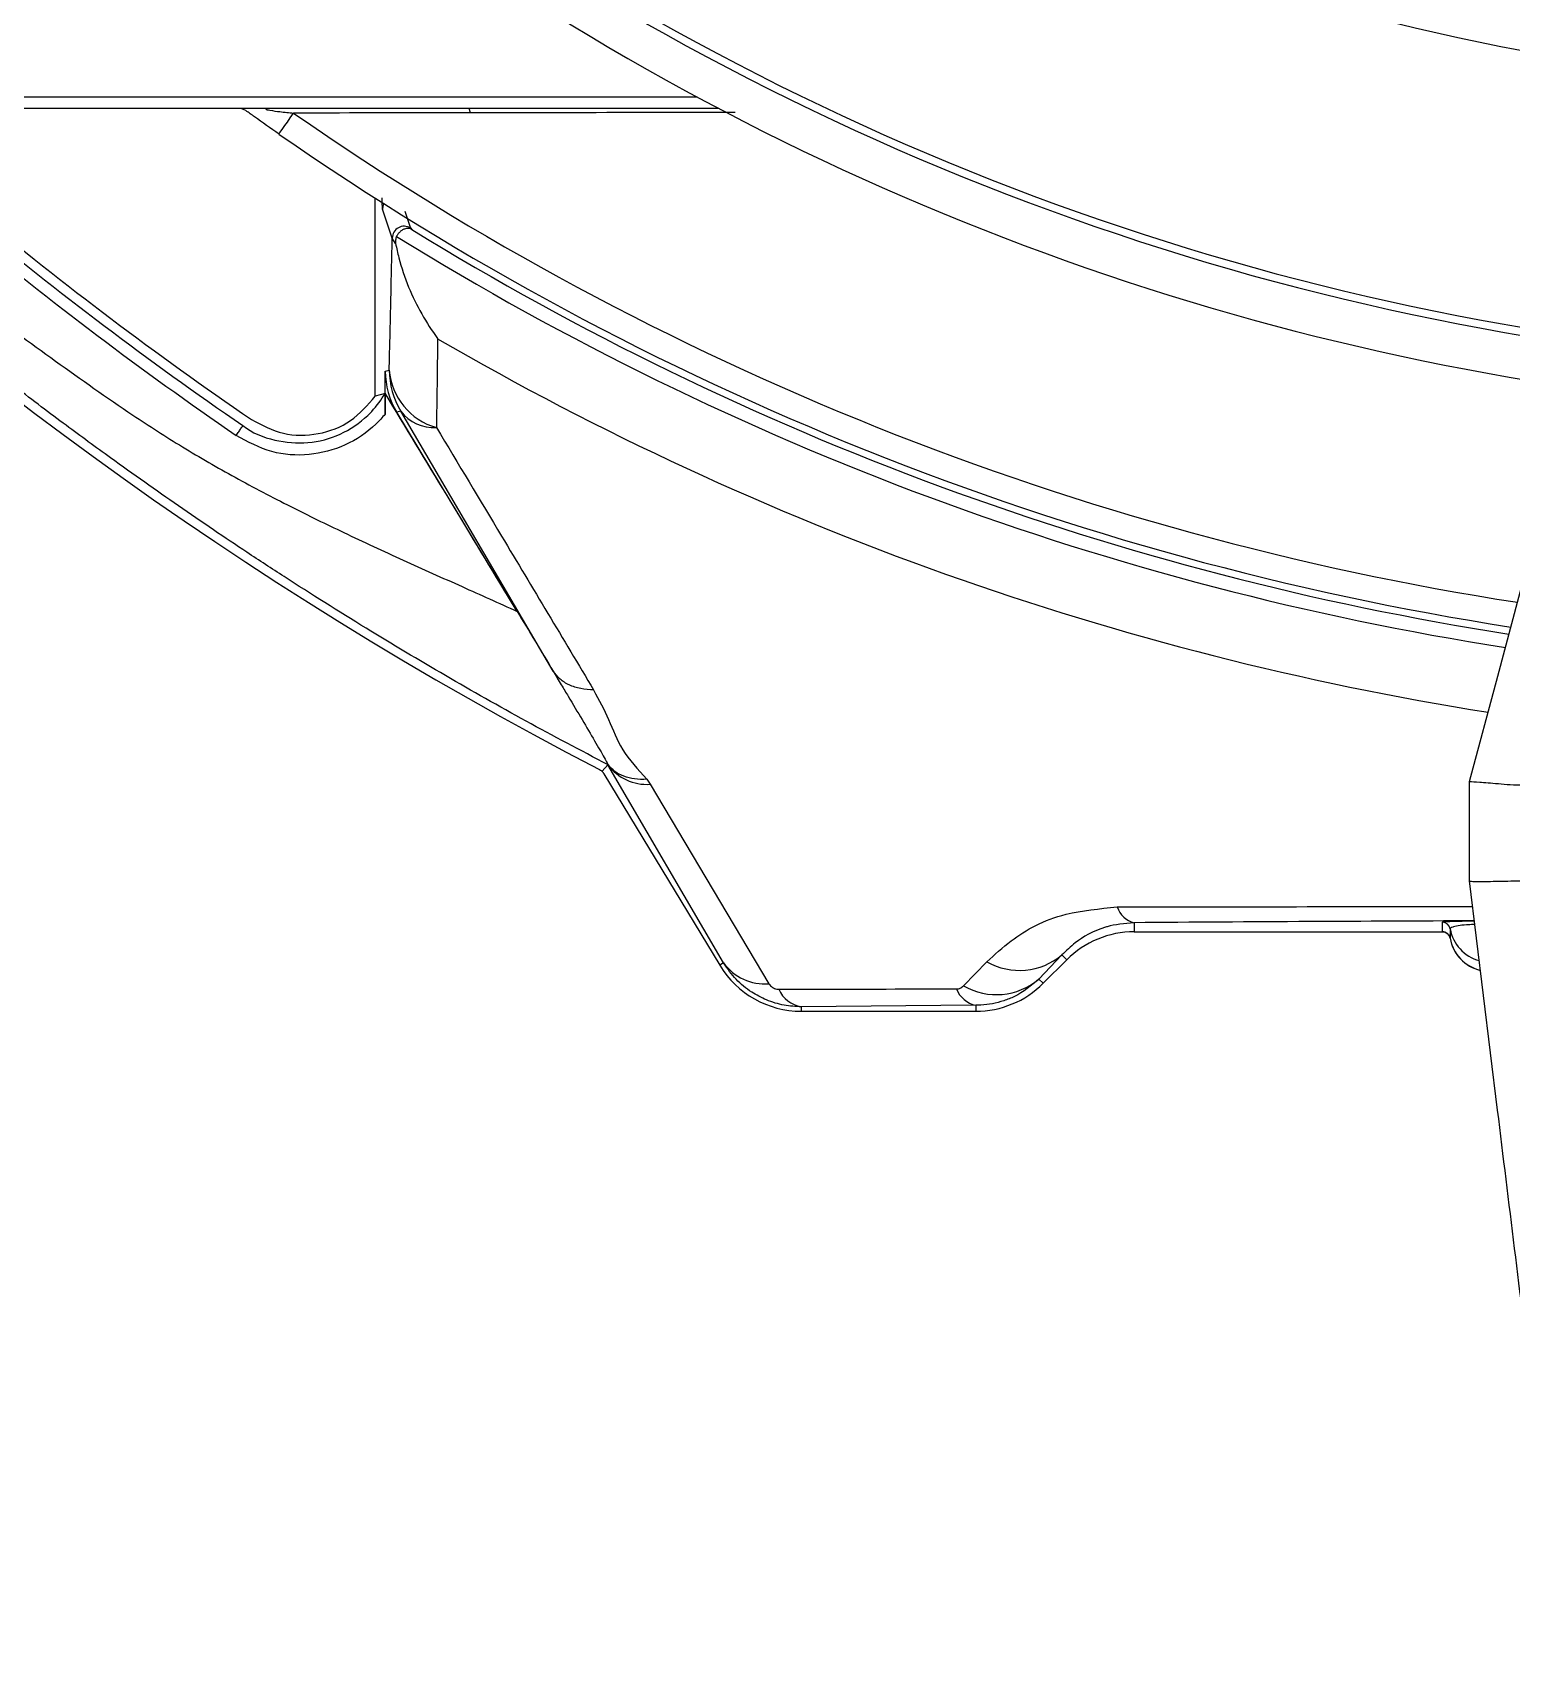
# Model space of a CAD drawing. Extents: x 7 to 135, y 3 to 97.
# Drawn here: x 126.412 to 128.274, y 36.521 to 38.584 of the extents above; entities that cross this region are included whole.
import ezdxf

# ---------------------------------------------------------------- set-up
doc = ezdxf.new("R2010")
doc.units = 0
doc.header["$MEASUREMENT"] = 0
doc.layers.add('OBJECT', color=7, linetype='CONTINUOUS')

msp = doc.modelspace()

# ---------------------------------------------------------------- linework, layer by layer
at = {"layer": 'OBJECT'}
for p, q in [((126.0792, 38.5039), (127.2484, 38.5039)), ((127.2763, 38.4891), (126.0794, 38.4891)), ((126.9636, 38.4836), (126.9618, 38.4891)), ((126.8437, 38.1269), (126.8437, 38.3762)), ((126.8651, 38.3258), (126.8529, 38.3623)), ((126.888, 38.3386), (126.8897, 38.3367)), ((126.8693, 38.3191), (126.8651, 38.3258)), ((126.8562, 38.1583), (126.8613, 38.1597)), ((126.8562, 38.1043), (126.8562, 38.1583)), ((126.856, 38.1303), (126.8437, 38.1269)), ((126.8758, 38.1079), (126.8707, 38.1065)), ((127.0224, 37.8559), (126.8707, 38.1065)), ((127.0678, 37.7805), (126.8758, 38.1079)), ((127.1315, 37.6514), (127.2775, 37.4103)), ((127.1369, 37.6627), (127.1368, 37.6626)), ((127.2824, 37.4132), (127.1368, 37.6626)), ((127.1857, 37.6444), (127.1898, 37.6381)), ((127.1898, 37.6381), (127.3395, 37.3871)), ((128.2216, 37.5165), (128.2216, 37.6415)), ((128.2216, 37.6415), (128.2216, 37.6415)), ((128.2216, 37.5165), (128.2216, 37.5165)), ((128.2571, 37.2279), (128.2216, 37.5165)), ((127.7994, 37.4639), (127.7994, 37.4524)), ((128.1875, 37.4527), (128.1875, 37.4645)), ((127.7994, 37.4524), (128.1876, 37.4524)), ((128.1876, 37.4524), (128.1875, 37.4527)), ((128.1974, 37.4561), (128.1974, 37.4444)), ((128.1974, 37.4444), (128.1974, 37.4441)), ((127.7085, 37.4233), (127.6795, 37.3929)), ((127.7085, 37.4233), (127.7146, 37.4173)), ((127.2824, 37.4132), (127.2775, 37.4103)), ((127.5845, 37.3844), (127.6139, 37.4146)), ((127.6849, 37.3876), (127.7146, 37.4173)), ((127.6795, 37.3929), (127.6849, 37.3876)), ((127.6, 37.3599), (127.3802, 37.358)), ((127.3802, 37.358), (127.3802, 37.3524)), ((127.3802, 37.3524), (127.6, 37.3524)), ((127.6, 37.3599), (127.6, 37.3524))]:
    msp.add_line(p, q, dxfattribs=at)
at = {"layer": 'OBJECT', "flags": 128}
for points in [[(126.7225, 38.4569), (126.7228, 38.4573), (126.7237, 38.4586), (126.7252, 38.4607), (126.7273, 38.4637), (126.7299, 38.4675), (126.733, 38.472), (126.7367, 38.4773), (126.7408, 38.4832)], [(126.8546, 38.3693), (126.8534, 38.3662), (126.8529, 38.3623)], [(126.8809, 38.3599), (126.8867, 38.3423), (126.888, 38.3386)], [(128.2216, 37.6415), (128.2572, 37.7742), (128.2928, 37.907)], [(127.1368, 37.6626), (127.1295, 37.6548), (127.1293, 37.6546)]]:
    msp.add_lwpolyline(points, dxfattribs=at)
at = {"layer": 'OBJECT'}
for centre, radius, start, end in [((128.8466, 41.5165), 3.0068, 199.6027, 266.1975), ((129.4367, 42.1064), 5.014, 208.3607, 242.5581), ((128.8466, 41.5165), 3.36, 234.2297, 266.6553), ((128.8466, 41.5165), 3.35, 234.4956, 266.4858), ((128.8466, 41.4765), 3.375, 236.7599, 266.7741), ((126.672, 38.4741), 0.015, 54.4445, 90), ((128.8466, 41.5165), 3.6926, 235.2304, 261.2067), ((128.8466, 41.5165), 3.7247, 235.2304, 261.1529), ((129.4367, 42.1064), 4.861, 230.4273, 235.5617), ((129.4367, 42.1064), 4.8883, 230.4386, 235.5094), ((129.4367, 42.1064), 4.8733, 230.4385, 235.5095), ((126.8801, 38.3258), 0.015, 58.4411, 179.8962), ((128.8467, 41.5164), 3.7337, 238.3891, 261.1363), ((128.8467, 41.5164), 3.7511, 238.2098, 261.1078), ((128.8467, 41.5164), 3.8351, 239.8814, 260.9735), ((126.9433, 38.1665), 0.0823, 184.7474, 254.0643), ((126.9614, 38.1597), 0.1, 180.0056, 211.1845), ((126.9174, 38.1396), 0.0523, 217.2925, 273.6542), ((127.1856, 37.6986), 0.0606, 216.4512, 273.9735), ((127.8065, 37.4927), 0.0297, 197.6474, 256.2214), ((128.1875, 37.4545), 0.01, 9.5998, 90.004), ((127.7994, 37.3324), 0.12, 90, 135), ((128.1875, 37.4427), 0.01, 9.6029, 90.0009), ((128.2467, 37.4645), 0.05, 189.5981, 255.2151), ((128.2467, 37.4527), 0.05, 189.598, 256.973), ((128.2467, 37.4526), 0.05, 189.7317, 256.992), ((127.655, 37.4866), 0.0828, 240.2824, 310.2253), ((127.3802, 37.4724), 0.12, 211.19, 270), ((127.3342, 37.4512), 0.0643, 216.2032, 274.6751), ((127.6259, 37.4563), 0.083, 240.1205, 310.2188), ((127.6, 37.4724), 0.12, 270, 315), ((127.3863, 37.3949), 0.0374, 203.4206, 260.5709), ((127.6066, 37.3922), 0.033, 200.6144, 258.5531)]:
    msp.add_arc(centre, radius, start, end, dxfattribs=at)
msp.add_ellipse((126.9563, 38.1583), major_axis=(-0.0963, -0.0269), ratio=0.999836, start_param=6.011044, end_param=6.555327, dxfattribs=at)
for points, knots in [([(128.6444, 38.5762), (128.554, 38.5849), (128.3718, 38.6023), (128.1009, 38.661), (127.8318, 38.7446), (127.5683, 38.8558), (127.3143, 38.9934), (127.0741, 39.156), (126.851, 39.3413), (126.648, 39.5469), (126.4677, 39.7688), (126.3124, 40.0039), (126.1805, 40.2477), (126.1129, 40.4179), (126.0794, 40.5023)], [0, 0, 0, 0, 0.080292, 0.161895, 0.244722, 0.329339, 0.414466, 0.5, 0.585539, 0.670666, 0.755278, 0.83811, 0.919711, 1, 1, 1, 1]), ([(127.1369, 37.6627), (127.1024, 37.6808), (127.0333, 37.7172), (126.9318, 37.7747), (126.8302, 37.8353), (126.7473, 37.8875), (126.6835, 37.9292), (126.6392, 37.9589), (126.5963, 37.9883), (126.5531, 38.0185), (126.5059, 38.0522), (126.4625, 38.084), (126.4228, 38.1138), (126.3887, 38.1397), (126.3444, 38.1741), (126.2953, 38.2133), (126.2494, 38.2509), (126.2201, 38.2754), (126.1954, 38.2963), (126.1682, 38.3196), (126.1095, 38.3707), (126.0275, 38.4455), (125.951, 38.5171), (125.911, 38.5585), (125.9042, 38.5655)], [0, 0, 0, 0, 0.0760736, 0.1523101, 0.2284841, 0.308427, 0.3449341, 0.3781488, 0.4131111, 0.4467902, 0.4812526, 0.5264085, 0.551845, 0.5781027, 0.6099824, 0.6612985, 0.7008525, 0.7257147, 0.7358856, 0.7640585, 0.7956907, 0.887734, 0.9808558, 1, 1, 1, 1]), ([(126.0302, 38.5007), (126.0455, 38.4865), (126.0893, 38.4462), (126.1635, 38.3834), (126.2528, 38.3112), (126.3451, 38.2405), (126.4406, 38.1711), (126.5258, 38.1108), (126.6013, 38.062), (126.6679, 38.0238), (126.7357, 37.9882), (126.8065, 37.9537), (126.8784, 37.9204), (126.9515, 37.8878), (126.9993, 37.8663), (127.0224, 37.8559)], [0, 0, 0, 0, 0.052493, 0.150006, 0.245149, 0.342036, 0.442859, 0.5427, 0.605177, 0.669469, 0.736188, 0.79832, 0.867838, 0.936008, 1, 1, 1, 1]), ([(126.7225, 38.4569), (126.712, 38.4642), (126.6976, 38.4742), (126.6844, 38.4837), (126.6808, 38.4863)], [0, 0, 0, 0, 0.728146, 1, 1, 1, 1]), ([(126.7174, 38.4891), (126.715, 38.4891), (126.7114, 38.4891), (126.7076, 38.4888), (126.7062, 38.4885), (126.7059, 38.4883), (126.7059, 38.4882), (126.706, 38.488), (126.7063, 38.4879), (126.7067, 38.4877), (126.7083, 38.4873), (126.7142, 38.4862), (126.7253, 38.4848), (126.7351, 38.4838), (126.7408, 38.4832)], [0, 0, 0, 0, 0.170962, 0.25652, 0.29954, 0.3081, 0.316759, 0.322215, 0.327687, 0.335369, 0.349769, 0.411995, 0.657675, 1, 1, 1, 1]), ([(127.2969, 38.484), (127.2694, 38.484), (127.0993, 38.4837), (126.9147, 38.4835), (126.7601, 38.4833), (126.7408, 38.4832)], [0, 0, 0, 0, 0.144216, 0.893642, 1, 1, 1, 1]), ([(126.8529, 38.3623), (126.8528, 38.3627), (126.8527, 38.3637), (126.8526, 38.3691), (126.8525, 38.3736), (126.8525, 38.3767), (126.8525, 38.3767)], [0, 0, 0, 0, 0.324514, 0.64807, 0.995134, 1, 1, 1, 1]), ([(126.8897, 38.3367), (126.8896, 38.3367), (126.8887, 38.3372), (126.8865, 38.338), (126.8828, 38.338), (126.879, 38.3368), (126.8756, 38.3346), (126.8727, 38.3317), (126.8713, 38.3293), (126.8706, 38.3281)], [0, 0, 0, 0, 0.005419, 0.177253, 0.386651, 0.560105, 0.709973, 0.854895, 1, 1, 1, 1]), ([(126.8613, 38.1597), (126.8619, 38.184), (126.8632, 38.2392), (126.8644, 38.2947), (126.8651, 38.3258)], [0, 0, 0, 0, 0.439787, 1, 1, 1, 1]), ([(126.8706, 38.3281), (126.87, 38.3265), (126.8689, 38.3236), (126.8692, 38.3206), (126.8693, 38.3191)], [0, 0, 0, 0, 0.530828, 1, 1, 1, 1]), ([(126.8693, 38.3191), (126.8706, 38.3131), (126.8774, 38.2811), (126.8956, 38.2396), (126.9151, 38.209), (126.9222, 38.1992), (126.9223, 38.1991)], [0, 0, 0, 0, 0.1323343, 0.7014276, 0.9968027, 1, 1, 1, 1]), ([(126.9223, 38.1991), (126.9221, 38.1863), (126.9216, 38.149), (126.9211, 38.1118), (126.9207, 38.0874)], [0, 0, 0, 0, 0.343009, 1, 1, 1, 1]), ([(126.6771, 38.0898), (126.6771, 38.0898), (126.6884, 38.0804), (126.7163, 38.0698), (126.7591, 38.0658), (126.8005, 38.0769), (126.8322, 38.0983), (126.8487, 38.1184), (126.8549, 38.1284), (126.856, 38.1303), (126.856, 38.1303)], [0, 0, 0, 0, 0.000011, 0.214454, 0.418872, 0.623299, 0.827744, 0.968348, 0.999988, 1, 1, 1, 1]), ([(126.6877, 38.0974), (126.7008, 38.0904), (126.727, 38.0766), (126.7723, 38.0771), (126.8147, 38.0932), (126.834, 38.1156), (126.8437, 38.1269)], [0, 0, 0, 0, 0.250001, 0.499775, 0.749441, 1, 1, 1, 1]), ([(126.856, 38.1303), (126.856, 38.1302), (126.856, 38.13), (126.8561, 38.1279), (126.8562, 38.1233), (126.8562, 38.1151), (126.8562, 38.1081), (126.8562, 38.1043)], [0, 0, 0, 0, 0.0835893, 0.1874588, 0.3524857, 0.6489283, 1, 1, 1, 1]), ([(127.0224, 37.8559), (127.0186, 37.8621), (126.989, 37.911), (126.9337, 38.0025), (126.882, 38.0877), (126.8562, 38.1304)], [0, 0, 0, 0, 0.068202, 0.534101, 1, 1, 1, 1]), ([(126.8562, 38.1043), (126.8525, 38.1), (126.8383, 38.084), (126.8067, 38.0629), (126.7607, 38.0509), (126.7116, 38.0539), (126.6832, 38.0695), (126.6686, 38.0774)], [0, 0, 0, 0, 0.0828241, 0.3093549, 0.5358692, 0.7623729, 1, 1, 1, 1]), ([(126.6686, 38.0774), (126.6697, 38.079), (126.6719, 38.0822), (126.6747, 38.0863), (126.6767, 38.0891), (126.677, 38.0896), (126.6771, 38.0898)], [0, 0, 0, 0, 0.249994, 0.499983, 0.749978, 1, 1, 1, 1]), ([(126.9207, 38.0874), (126.9482, 38.0416), (127.0156, 37.9293), (127.0804, 37.821), (127.1187, 37.7569)], [0, 0, 0, 0, 0.4077756, 1, 1, 1, 1]), ([(127.0224, 37.8559), (127.03, 37.8434), (127.0453, 37.818), (127.0603, 37.7931), (127.0678, 37.7805)], [0, 0, 0, 0, 0.4925, 1, 1, 1, 1]), ([(127.1187, 37.7569), (127.1132, 37.7573), (127.102, 37.758), (127.0877, 37.7628), (127.0758, 37.7701), (127.0705, 37.777), (127.0678, 37.7805)], [0, 0, 0, 0, 0.249995, 0.50001, 0.749997, 1, 1, 1, 1]), ([(127.0678, 37.7805), (127.0712, 37.7748), (127.0776, 37.7641), (127.0899, 37.7436), (127.1044, 37.7192), (127.1204, 37.6921), (127.1311, 37.6736), (127.1363, 37.6643), (127.1367, 37.6632), (127.1369, 37.6627)], [0, 0, 0, 0, 0.10917, 0.204358, 0.402982, 0.601542, 0.800186, 0.903132, 1, 1, 1, 1]), ([(127.1187, 37.7569), (127.1254, 37.7445), (127.1389, 37.7193), (127.1521, 37.6816), (127.1745, 37.6568), (127.1857, 37.6444)], [0, 0, 0, 0, 0.328795, 0.664466, 1, 1, 1, 1]), ([(127.126, 37.6566), (127.1261, 37.6566), (127.1262, 37.6565), (127.1264, 37.6564), (127.1269, 37.6561), (127.1279, 37.6555), (127.1286, 37.6551), (127.1291, 37.6547), (127.1293, 37.6546)], [0, 0, 0, 0, 0.011444, 0.026611, 0.054765, 0.176249, 0.65593, 1, 1, 1, 1]), ([(127.1293, 37.6546), (127.1295, 37.6544), (127.1297, 37.6541), (127.1301, 37.6536), (127.1304, 37.6532), (127.1306, 37.6529), (127.1308, 37.6526), (127.131, 37.6523), (127.1311, 37.6521), (127.1313, 37.6518), (127.1314, 37.6516), (127.1315, 37.6515), (127.1315, 37.6514)], [0, 0, 0, 0, 0.324788, 0.543093, 0.690232, 0.789767, 0.857541, 0.903917, 0.948043, 0.967746, 0.987641, 1, 1, 1, 1]), ([(127.1857, 37.6444), (127.1805, 37.6443), (127.17, 37.6443), (127.1564, 37.6478), (127.1449, 37.6537), (127.1395, 37.6597), (127.1369, 37.6627)], [0, 0, 0, 0, 0.25, 0.499989, 0.75, 1, 1, 1, 1]), ([(128.2216, 37.6415), (128.2218, 37.6416), (128.2227, 37.6418), (128.2326, 37.6409), (128.2564, 37.6394), (128.2851, 37.6363), (128.3053, 37.6397), (128.3132, 37.641)], [0, 0, 0, 0, 0.09751, 0.351329, 0.599304, 0.843153, 1, 1, 1, 1]), ([(128.2216, 37.5165), (128.223, 37.5162), (128.2257, 37.5157), (128.2465, 37.5158), (128.2762, 37.5166), (128.3011, 37.5165), (128.3132, 37.5165)], [0, 0, 0, 0, 0.253585, 0.507165, 0.760847, 1, 1, 1, 1]), ([(127.7782, 37.4837), (127.8529, 37.4838), (127.9996, 37.4841), (128.1512, 37.4842), (128.2256, 37.4843)], [0, 0, 0, 0, 0.509599, 1, 1, 1, 1]), ([(127.6139, 37.4146), (127.6237, 37.4236), (127.6498, 37.4476), (127.7013, 37.4763), (127.7557, 37.4815), (127.7782, 37.4837)], [0, 0, 0, 0, 0.26036, 0.695349, 1, 1, 1, 1]), ([(127.7994, 37.4639), (127.7872, 37.4627), (127.774, 37.4614), (127.7479, 37.4534), (127.7274, 37.4419), (127.7138, 37.4285), (127.7085, 37.4233)], [0, 0, 0, 0, 0.251123, 0.270697, 0.717165, 1, 1, 1, 1]), ([(128.2278, 37.4662), (128.1584, 37.4659), (128.013, 37.4653), (127.8727, 37.4644), (127.7994, 37.4639)], [0, 0, 0, 0, 0.477738, 1, 1, 1, 1]), ([(128.1875, 37.4645), (128.1878, 37.4647), (128.1881, 37.4651), (128.1981, 37.4656), (128.2108, 37.466), (128.2224, 37.4661), (128.2278, 37.4661)], [0, 0, 0, 0, 0.413749, 0.642028, 0.833475, 1, 1, 1, 1]), ([(128.1876, 37.4524), (128.1887, 37.4523), (128.1909, 37.4521), (128.1939, 37.4504), (128.1962, 37.4479), (128.1971, 37.4456), (128.1974, 37.4443), (128.1974, 37.4441)], [0, 0, 0, 0, 0.240722, 0.481462, 0.722225, 0.952198, 1, 1, 1, 1]), ([(128.2284, 37.4616), (128.2278, 37.4616), (128.224, 37.4614), (128.216, 37.461), (128.2059, 37.46), (128.1978, 37.4578), (128.1975, 37.4568), (128.1974, 37.4561)], [0, 0, 0, 0, 0.018151, 0.131866, 0.31943, 0.551676, 1, 1, 1, 1]), ([(127.3802, 37.358), (127.373, 37.3584), (127.358, 37.3592), (127.3368, 37.3658), (127.3162, 37.3767), (127.2971, 37.392), (127.2873, 37.4061), (127.2824, 37.4132)], [0, 0, 0, 0, 0.184568, 0.382091, 0.561066, 0.777952, 1, 1, 1, 1]), ([(127.3395, 37.3871), (127.3401, 37.3862), (127.3412, 37.3846), (127.3437, 37.3825), (127.3464, 37.381), (127.3493, 37.3802), (127.3511, 37.3801), (127.352, 37.38)], [0, 0, 0, 0, 0.255108, 0.474471, 0.640636, 0.821157, 1, 1, 1, 1]), ([(127.5756, 37.3806), (127.5759, 37.3806), (127.5774, 37.3806), (127.581, 37.3814), (127.5831, 37.3832), (127.5845, 37.3844)], [0, 0, 0, 0, 0.059107, 0.356923, 1, 1, 1, 1]), ([(127.6795, 37.3929), (127.6697, 37.3848), (127.6562, 37.3735), (127.6307, 37.3635), (127.6141, 37.3601), (127.6021, 37.3599), (127.6, 37.3599)], [0, 0, 0, 0, 0.429421, 0.595408, 0.927877, 1, 1, 1, 1]), ([(127.352, 37.38), (127.4118, 37.3802), (127.4857, 37.3804), (127.5612, 37.3806), (127.5756, 37.3806)], [0, 0, 0, 0, 0.808392, 1, 1, 1, 1]), ([(128.3443, 36.5214), (128.3436, 36.5271), (128.3401, 36.5555), (128.3253, 36.6749), (128.2969, 36.9047), (128.2714, 37.1118), (128.2571, 37.2279)], [0, 0, 0, 0, 0.0241478, 0.1207388, 0.5071031, 1, 1, 1, 1])]:
    msp.add_open_spline(points, degree=3, knots=knots, dxfattribs=at)

doc.saveas('drawing.dxf')
